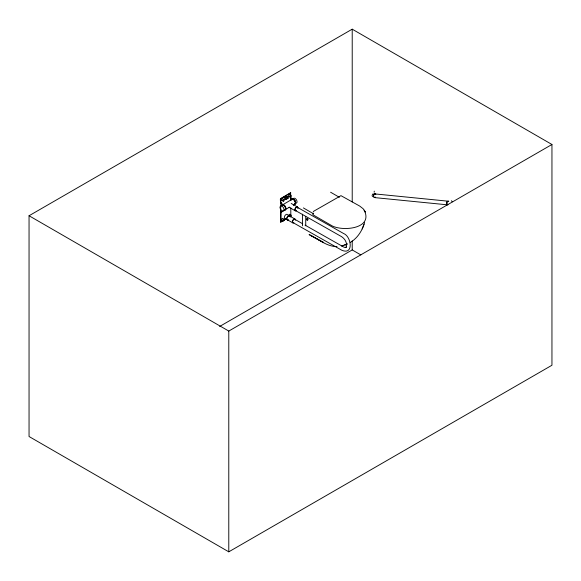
<?xml version="1.0" encoding="UTF-8"?>
<svg xmlns="http://www.w3.org/2000/svg" width="581" height="581" viewBox="0 0 581 581"><rect width="100%" height="100%" fill="white"/><g stroke="black" fill="none" stroke-linecap="round" stroke-linejoin="round"><path stroke-width="0.87" d="M374.956 197.576L374.81 197.591A3.798 2.861 -84.3 0 1 373.51 196.647L373.852 194.345L375.602 194.112A3.813 2.869 -84.3 0 1 375.827 194.526M374.171 191.955L374.28 191.149M350.205 242.488C357.562 238.195 362.246 230.606 364.607 222.581M362.166 228.943L363.953 224.498M372.588 194.025L372.101 195.724L372.617 196.581M313.21 211.971L313.747 211.215L340.96 195.659L359.675 206.052L363.176 208.775L365.246 212.065L364.243 210.126L365.021 211.629M373.823 193.284L374.331 193.168M313.232 213.568L312.774 214.476L313.217 214.941L330.909 225.159C340.51 231.623 371.419 229.437 365.108 212.297M375.544 197.068A3.798 2.854 -84.3 0 1 375.057 197.511L375.014 197.424M280.565 202.929C281.676 203.575 279.628 200.249 280.565 198.622L290.573 192.732L290.805 197.17L290.188 197.714L293.55 199.174A2.97 1.728 59.5 0 1 295.511 201.781A2.97 1.728 59.5 0 1 295.054 204.163L293.441 205.093M280.797 203.06L280.797 198.753L290.805 192.863M284.646 197.613L286.956 196.255L288.132 196.915L288.132 198.266L285.823 199.624L284.646 198.956L284.646 197.613L285.823 198.274L288.132 196.915M287.74 196.698L285.431 198.056L285.431 199.399M281.182 202.834L281.03 203.372L283.775 204.926A2.97 1.728 59.5 0 1 285.736 207.533A2.97 1.728 59.5 0 1 285.278 209.915L281.596 212.036L280.565 211.455L280.95 202.704M290.42 197.845L293.325 199.312A2.97 1.728 59.5 0 1 295.279 201.919A2.97 1.728 59.5 0 1 294.821 204.294M282.388 204.977L291.938 199.363M280.565 211.455L281.182 211.361L280.797 222.087L280.565 211.898L280.95 211.223M281.182 211.361L281.596 212.036M289.57 207.134L285.162 209.726A2.745 1.598 59.5 0 0 285.474 207.192A2.745 1.598 59.5 0 0 283.267 204.897M293.238 204.97L294.712 204.105M280.565 221.949L285.954 218.783M280.797 222.087L286.186 218.914M29.05 215.754L352.217 29.173L551.95 144.487L551.95 365.246L228.783 551.827L29.05 436.513L29.05 215.754L228.783 331.068L551.95 144.487M219.654 326.464L352.217 249.932L360.837 254.906M347.184 243.991L341.933 245.865M347.3 243.969L344.787 245.073L346.174 244.478M307.073 218.55L307.596 218.609M374.898 197.489L374.868 197.496A3.697 2.782 -84.3 0 1 373.568 196.567L373.568 196.567M337.031 246.656C326.529 246.613 318.148 238.806 309.085 234.564L323.748 242.589L310.305 235.32M375.653 193.989L448.481 201.222M375.057 197.649L447.886 204.875M448.764 201.302L448.677 201.266A3.798 2.861 -84.3 0 0 447.159 201.549L446.738 203.916A3.798 2.861 -84.3 0 0 447.682 204.723M290.805 197.17L290.42 197.402M287.74 198.041L288.132 198.266M291.204 203.444L297.487 207.003M297.319 207.286L343.661 233.547C351.454 236.532 353.923 255.437 341.817 250.251L292.962 222.574M295.468 210.533L341.693 236.721C344.969 238.9 347.097 242.48 346.516 246.569L345.579 247.608L346.254 247.208L344.882 247.491L343.538 246.94L305.025 225.116M289.033 207.264L295.308 210.823M280.565 203.379L283.55 205.064A2.97 1.728 59.5 0 1 285.503 207.671A2.97 1.728 59.5 0 1 285.046 210.046M289.483 215.929L294.974 219.044M294.807 219.327L302.672 223.779M287.305 219.749L292.795 222.857M330.589 192.224L339.377 197.293M303.391 207.925L313.675 213.866M374.651 193.284L375.493 194.148M375.544 194.177L375.493 194.127A3.697 2.782 -84.3 0 0 373.953 194.366L373.873 194.446A3.697 2.782 -84.3 0 0 373.518 196.414M451.408 200.735L452.323 201.789M307.799 218.754L308.155 219.175M446.76 203.771L446.753 203.728A3.697 2.782 -84.4 0 1 447.087 201.76L447.188 201.643A3.697 2.782 -84.3 0 1 448.292 201.338M352.217 29.173L352.217 201.977M352.217 240.883L352.217 249.932M305.729 216.851L305.729 225.82M302.432 214.171L302.432 225.842M290.805 207.824L290.805 216.197M290.58 197.758L290.58 200.452M285.823 198.274L285.823 199.624M228.783 331.068L228.783 551.827M289.069 196.552A1.097 0.632 -60.5 0 1 288.721 195.252A1.097 0.632 -60.5 0 1 290.013 194.896M288.496 215.762A1.097 0.632 -60.5 0 1 289.171 214.476A1.097 0.632 -60.5 0 1 290.013 214.636M282.141 220.366A1.097 0.632 -60.5 0 1 281.8 219.073A1.097 0.632 -60.5 0 1 283.085 218.717M293.049 199.145A2.745 1.598 59.5 0 1 295.25 201.44A2.745 1.598 59.5 0 1 294.937 203.975M281.654 205.834A2.745 1.598 59.5 0 1 284.741 206.386A2.745 1.598 59.5 0 1 284.53 209.988M289.672 216.43A1.097 0.632 -60.5 0 1 290.515 215.043A1.097 0.632 -60.5 0 1 291.204 215.682A1.097 0.632 -60.5 0 1 290.246 216.96M282.141 200.627A1.097 0.632 -60.5 0 1 281.8 199.327A1.097 0.632 -60.5 0 1 283.085 198.971M296.397 210.707A2.201 1.256 -60.5 0 1 294.857 209.661A2.201 1.256 -60.5 0 1 296.659 206.989A2.201 1.256 -60.5 0 1 297.879 208.499M296.056 210.583A1.866 1.068 -60.5 0 1 295.468 208.376A1.866 1.068 -60.5 0 1 297.661 207.773M291.43 200.082A2.745 1.598 59.5 0 1 294.516 200.634A2.745 1.598 59.5 0 1 294.306 204.236M293.543 222.625A1.866 1.068 -60.5 0 1 292.962 220.417A1.866 1.068 -60.5 0 1 295.148 219.814M293.884 222.748A2.201 1.256 -60.5 0 1 292.345 221.855A2.201 1.256 -60.5 0 1 293.884 219.153A2.201 1.256 -60.5 0 1 295.424 220.046M287.994 219.807A2.201 1.256 -60.5 0 1 287.305 217.214A2.201 1.256 -60.5 0 1 289.883 216.502M293.202 199.043A2.745 1.598 59.5 0 1 296.477 199.893A2.745 1.598 59.5 0 1 295.598 203.147M285.605 218.674A2.418 1.38 -60.5 0 1 284.843 215.812A2.418 1.38 -60.5 0 1 287.675 215.035M288.394 219.814A2.418 1.38 -60.5 0 1 286.709 219.008A2.418 1.38 -60.5 0 1 288.096 216.067A2.418 1.38 -60.5 0 1 290.028 216.364M447.711 204.621A3.697 2.782 -84.3 0 1 446.796 203.844M306.514 219.066C307.313 222.712 309.034 218.369 306.514 219.066M343.356 245.552L341.795 245.879L343.356 245.552M290.645 196.981A1.097 0.632 -60.5 0 0 290.987 195.281A1.097 0.632 -60.5 0 0 289.701 196.436A1.097 0.632 -60.5 0 0 290.645 196.981M283.717 220.802A1.097 0.632 -60.5 0 0 284.058 219.095A1.097 0.632 -60.5 0 0 282.773 220.257A1.097 0.632 -60.5 0 0 283.717 220.802M283.717 201.055A1.097 0.632 -60.5 0 0 284.058 199.356A1.097 0.632 -60.5 0 0 282.773 200.51A1.097 0.632 -60.5 0 0 283.717 201.055M280.115 207.904A2.745 1.598 59.5 0 0 283.39 210.765A2.745 1.598 59.5 0 0 282.511 206.516A2.745 1.598 59.5 0 0 280.115 207.904"/></g></svg>
